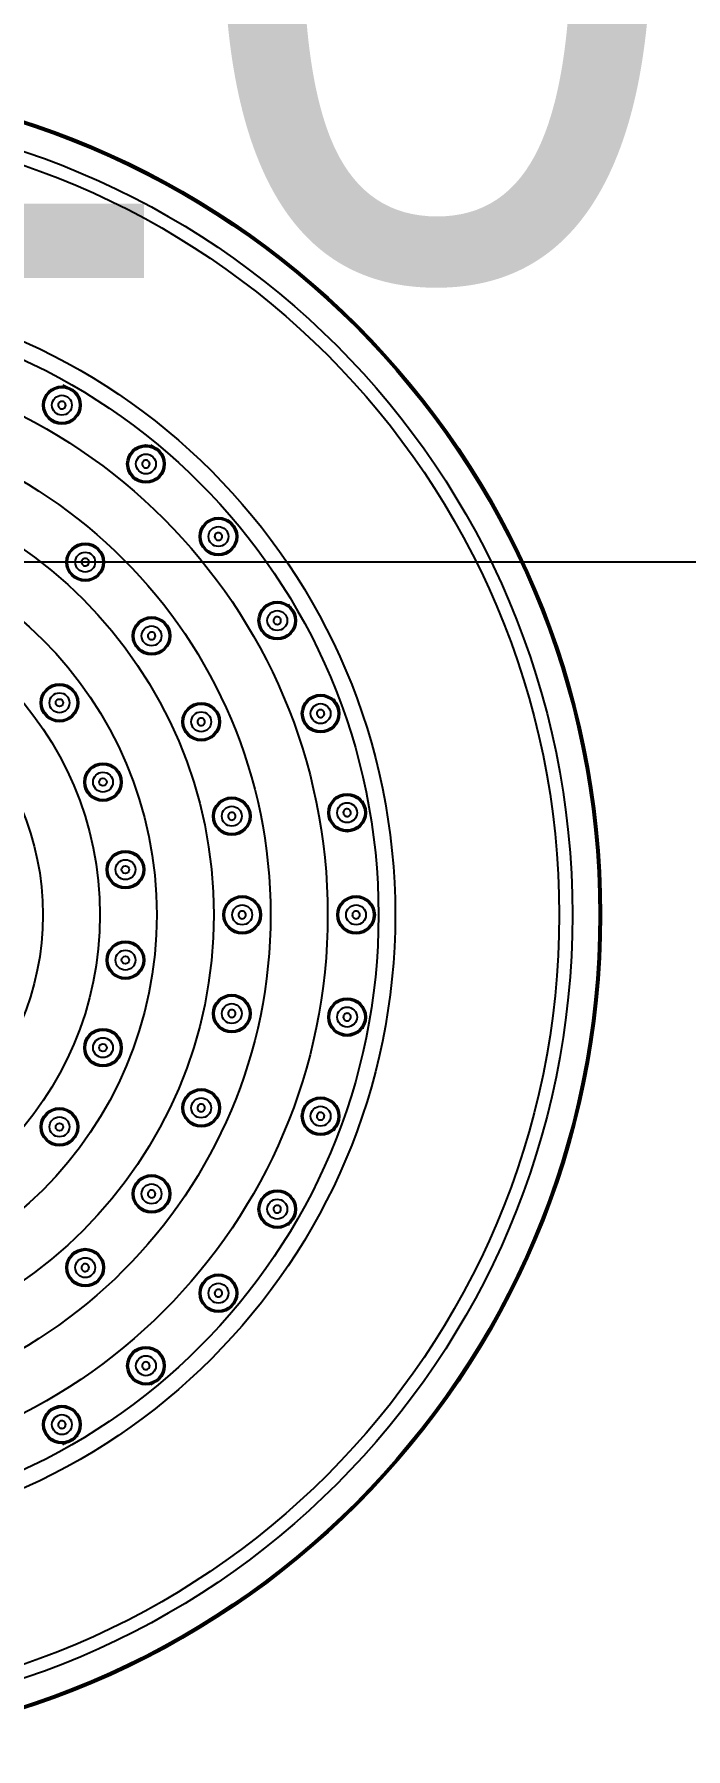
# Model space of a CAD drawing. Header units: millimetres. Extents: x -551172 to 227904, y -3435 to 261611.
# Drawn here: x 145275.7 to 145361.6, y 90726 to 90951.8 of the extents above; entities that cross this region are included whole.
import ezdxf

# ---------------------------------------------------------------- set-up
doc = ezdxf.new("R2010")
doc.units = ezdxf.units.MM
doc.header["$LTSCALE"] = 100
doc.header["$PDMODE"] = 3
doc.layers.get('DEFPOINTS').update_dxf_attribs({"color": 248})
doc.layers.add('E-DIM(IN)', color=14, linetype='Continuous')
doc.layers.add('F-HAT', color=251, linetype='Continuous')
doc.styles.add('YOURNAME', font='HYWULM.TTF')
doc.dimstyles.new('YOURNAME-50', dxfattribs={"dimscale": 50, "dimtxt": 1.8, "dimasz": 0.9, "dimexe": 1, "dimexo": 3, "dimgap": 0.7, "dimtad": 1, "dimdec": 0, "dimzin": 0, "dimdsep": 46, "dimtxsty": 'YOURNAME', "dimblk": 'ARCHTICK', "dimcen": 0, "dimclrd": 1, "dimclre": 1, "dimclrt": 7, "dimadec": 0, "dimazin": 0, "dimtfac": 1, "dimtdec": 0, "dimtix": 1, "dimtmove": 2, "dimatfit": 3, "dimldrblk": 'ARCHTICK', "dimfxl": 0, "dimtolj": 1, "dimtzin": 0, "dimarcsym": 0})

# ---------------------------------------------------------------- blocks, each defined once
blk = doc.blocks.new('_ArchTick')
at = {"color": 0, "linetype": 'ByBlock', "const_width": 0.15}
blk.add_lwpolyline([(-0.5, -0.5), (0.5, 0.5)], dxfattribs=at)
blk = doc.blocks.new('*D283')
at = {"layer": 'DEFPOINTS', "color": 0}
for p in [(144720.63, 90882.25), (144720.63, 90882.25), (145740.63, 90882.25)]:
    blk.add_point(p, dxfattribs=at)
at = {"layer": 'E-DIM(IN)', "lineweight": -2}
for p, q in [((144720.63, 91032.25), (144720.63, 90932.25)), ((145740.63, 91032.25), (145740.63, 90932.25)), ((145740.63, 90882.25), (144720.63, 90882.25))]:
    blk.add_line(p, q, dxfattribs=at)
at = {"layer": 'E-DIM(IN)', "lineweight": -2, "xscale": 45, "yscale": 45, "zscale": 45, "rotation": 180}
blk.add_blockref('_ArchTick', (144720.63, 90882.25), dxfattribs=at)
at = {"layer": 'E-DIM(IN)', "lineweight": -2, "xscale": 45, "yscale": 45, "zscale": 45}
blk.add_blockref('_ArchTick', (145740.63, 90882.25), dxfattribs=at)
at = {"layer": 'E-DIM(IN)', "color": 7, "insert": (145230.63, 90964.04), "char_height": 90, "attachment_point": 5, "style": 'YOURNAME'}
blk.add_mtext('\\A1;1020', dxfattribs=at)

msp = doc.modelspace()

# ---------------------------------------------------------------- linework, layer by layer
at = {"layer": 'F-HAT'}
for p, q in [((145287.02, 90817.25), (145286.95, 90817.49)), ((145277.04, 90809.35), (145277.34, 90809.43)), ((145281.32, 90791.6), (145281.47, 90791.45)), ((145284.54, 90788.38), (145284.66, 90788.26))]:
    msp.add_line(p, q, dxfattribs=at)
for centre, radius in [((145240.63, 90835.83), 109.79), ((145240.63, 90835.83), 109.68), ((145240.63, 90835.83), 109.53), ((145240.63, 90835.83), 106.01), ((145240.63, 90835.83), 104.26), ((145240.63, 90835.83), 82.66), ((145240.63, 90835.83), 80.46), ((145240.63, 90835.83), 73.76), ((145279.38, 90902.94), 2.5), ((145279.38, 90902.94), 2.32), ((145279.38, 90902.94), 1.31), ((145240.63, 90835.83), 66.24), ((145290.45, 90895.2), 2.5), ((145290.45, 90895.2), 2.32), ((145290.45, 90895.2), 1.31), ((145240.63, 90835.83), 58.76), ((145240.63, 90835.83), 51.24), ((145300, 90885.64), 2.5), ((145300, 90885.64), 2.32), ((145300, 90885.64), 1.31), ((145282.45, 90882.27), 2.5), ((145282.45, 90882.27), 2.32), ((145282.45, 90882.27), 1.31), ((145240.63, 90835.83), 43.76), ((145307.75, 90874.58), 2.5), ((145291.19, 90872.56), 2.5), ((145291.19, 90872.56), 2.32), ((145307.75, 90874.58), 2.32), ((145307.75, 90874.58), 1.31), ((145291.19, 90872.56), 1.31), ((145240.63, 90835.83), 36.24), ((145279.06, 90863.75), 2.5), ((145279.06, 90863.75), 2.32), ((145279.06, 90863.75), 1.31), ((145279.06, 90863.75), 0.5), ((145297.73, 90861.25), 2.5), ((145297.73, 90861.25), 2.32), ((145313.46, 90862.33), 2.5), ((145313.46, 90862.33), 2.32), ((145313.46, 90862.33), 1.31), ((145297.73, 90861.25), 1.31), ((145284.79, 90853.31), 2.5), ((145284.79, 90853.31), 2.32), ((145284.79, 90853.31), 1.31), ((145284.79, 90853.31), 0.5), ((145301.76, 90848.82), 2.5), ((145301.76, 90848.82), 2.32), ((145301.76, 90848.82), 1.31), ((145316.95, 90849.28), 2.5), ((145316.95, 90849.28), 2.32), ((145316.95, 90849.28), 1.31), ((145287.75, 90841.78), 2.5), ((145287.75, 90841.78), 2.32), ((145287.75, 90841.78), 1.31), ((145287.75, 90841.78), 0.5), ((145303.13, 90835.83), 2.5), ((145303.13, 90835.83), 2.32), ((145303.13, 90835.83), 1.31), ((145318.13, 90835.83), 2.5), ((145318.13, 90835.83), 2.32), ((145318.13, 90835.83), 1.31), ((145287.75, 90829.87), 2.5), ((145287.75, 90829.87), 2.32), ((145287.75, 90829.87), 1.31), ((145287.75, 90829.87), 0.5), ((145301.76, 90822.83), 2.5), ((145301.76, 90822.83), 2.32), ((145301.76, 90822.83), 1.31), ((145316.95, 90822.37), 2.5), ((145316.95, 90822.37), 2.32), ((145316.95, 90822.37), 1.31), ((145284.79, 90818.34), 2.5), ((145284.79, 90818.34), 2.32), ((145284.79, 90818.34), 1.31), ((145284.79, 90818.34), 0.5), ((145297.73, 90810.41), 2.5), ((145297.73, 90810.41), 2.32), ((145297.73, 90810.41), 1.31), ((145313.46, 90809.32), 2.5), ((145313.46, 90809.32), 2.32), ((145279.06, 90807.91), 2.5), ((145279.06, 90807.91), 2.32), ((145313.46, 90809.32), 1.31), ((145279.06, 90807.91), 1.31), ((145279.06, 90807.91), 0.5), ((145291.19, 90799.09), 2.5), ((145291.19, 90799.09), 2.32), ((145291.19, 90799.09), 1.31), ((145307.75, 90797.08), 2.5), ((145307.75, 90797.08), 2.32), ((145307.75, 90797.08), 1.31), ((145282.45, 90789.38), 2.5), ((145282.45, 90789.38), 2.32), ((145282.45, 90789.38), 1.31), ((145300, 90786.01), 2.5), ((145300, 90786.01), 2.32), ((145300, 90786.01), 1.31), ((145290.45, 90776.46), 2.5), ((145290.45, 90776.46), 2.32), ((145290.45, 90776.46), 1.31), ((145279.38, 90768.71), 2.5), ((145279.38, 90768.71), 2.32), ((145279.38, 90768.71), 1.31)]:
    msp.add_circle(centre, radius, dxfattribs=at)
for start, end in [(59.2118, 60.8674), (49.3828, 50.7709), (39.2273, 40.6163), (30.0033, 30.7866), (19.9989, 20.8672), (9.2872, 10.8366), (359.3197, 0.6798), (349.1614, 350.7115), (339.1308, 340.0011), (329.2118, 329.9967), (319.3828, 320.7709), (309.2273, 310.6163), (299.1305, 300.7866)]:
    msp.add_arc((145240.63, 90835.83), 79.87, start, end, dxfattribs=at)
for points, knots in [([(145279.63, 90903.38), (145279.56, 90903.41), (145279.42, 90903.46), (145279.19, 90903.42), (145279, 90903.29), (145278.89, 90903.1), (145278.87, 90902.87), (145278.95, 90902.65), (145279.07, 90902.55), (145279.13, 90902.51)], [0, 0, 0, 0, 0.222134, 0.444291, 0.666477, 0.888675, 1.110861, 1.333018, 1.555152, 1.555152, 1.555152, 1.555152]), ([(145279.13, 90902.51), (145279.19, 90902.47), (145279.34, 90902.43), (145279.57, 90902.46), (145279.76, 90902.59), (145279.87, 90902.79), (145279.89, 90903.02), (145279.81, 90903.23), (145279.69, 90903.34), (145279.63, 90903.38)], [0, 0, 0, 0, 0.222133, 0.444289, 0.666476, 0.888675, 1.110862, 1.333019, 1.555152, 1.555152, 1.555152, 1.555152]), ([(145290.77, 90895.58), (145290.71, 90895.62), (145290.57, 90895.7), (145290.34, 90895.7), (145290.13, 90895.61), (145289.99, 90895.43), (145289.93, 90895.21), (145289.97, 90894.98), (145290.07, 90894.86), (145290.12, 90894.81)], [0, 0, 0, 0, 0.222134, 0.444291, 0.666477, 0.888675, 1.110861, 1.333018, 1.555152, 1.555152, 1.555152, 1.555152]), ([(145290.12, 90894.81), (145290.18, 90894.76), (145290.32, 90894.69), (145290.55, 90894.69), (145290.76, 90894.78), (145290.9, 90894.96), (145290.96, 90895.18), (145290.92, 90895.41), (145290.82, 90895.53), (145290.77, 90895.58)], [0, 0, 0, 0, 0.222133, 0.444289, 0.666476, 0.888675, 1.110862, 1.333019, 1.555152, 1.555152, 1.555152, 1.555152]), ([(145300.38, 90885.96), (145300.33, 90886.02), (145300.21, 90886.11), (145299.98, 90886.16), (145299.76, 90886.1), (145299.59, 90885.95), (145299.49, 90885.74), (145299.5, 90885.52), (145299.57, 90885.38), (145299.61, 90885.32)], [0, 0, 0, 0, 0.222134, 0.444291, 0.666477, 0.888675, 1.110861, 1.333018, 1.555152, 1.555152, 1.555152, 1.555152]), ([(145299.61, 90885.32), (145299.66, 90885.26), (145299.78, 90885.17), (145300.01, 90885.13), (145300.23, 90885.18), (145300.41, 90885.33), (145300.5, 90885.54), (145300.5, 90885.77), (145300.43, 90885.91), (145300.38, 90885.96)], [0, 0, 0, 0, 0.222133, 0.444289, 0.666476, 0.888675, 1.110862, 1.333019, 1.555152, 1.555152, 1.555152, 1.555152]), ([(145282.78, 90882.64), (145282.73, 90882.69), (145282.59, 90882.77), (145282.37, 90882.78), (145282.15, 90882.7), (145282, 90882.52), (145281.93, 90882.3), (145281.97, 90882.08), (145282.06, 90881.95), (145282.12, 90881.9)], [0, 0, 0, 0, 0.222339, 0.444684, 0.667037, 0.889392, 1.111744, 1.334089, 1.556428, 1.556428, 1.556428, 1.556428]), ([(145282.12, 90881.9), (145282.17, 90881.85), (145282.3, 90881.78), (145282.53, 90881.76), (145282.75, 90881.85), (145282.9, 90882.02), (145282.97, 90882.24), (145282.93, 90882.47), (145282.84, 90882.59), (145282.78, 90882.64)], [0, 0, 0, 0, 0.222339, 0.444684, 0.667036, 0.889392, 1.111744, 1.334089, 1.556428, 1.556428, 1.556428, 1.556428]), ([(145308.18, 90874.83), (145308.14, 90874.89), (145308.04, 90875), (145307.82, 90875.09), (145307.59, 90875.07), (145307.39, 90874.96), (145307.27, 90874.77), (145307.23, 90874.54), (145307.28, 90874.39), (145307.31, 90874.33)], [0, 0, 0, 0, 0.222134, 0.444291, 0.666477, 0.888675, 1.110861, 1.333018, 1.555152, 1.555152, 1.555152, 1.555152]), ([(145307.31, 90874.33), (145307.35, 90874.26), (145307.45, 90874.15), (145307.67, 90874.07), (145307.9, 90874.08), (145308.1, 90874.2), (145308.23, 90874.39), (145308.26, 90874.61), (145308.21, 90874.76), (145308.18, 90874.83)], [0, 0, 0, 0, 0.222133, 0.444289, 0.666476, 0.888675, 1.110862, 1.333019, 1.555152, 1.555152, 1.555152, 1.555152]), ([(145291.6, 90872.86), (145291.55, 90872.92), (145291.44, 90873.02), (145291.22, 90873.08), (145290.99, 90873.04), (145290.8, 90872.9), (145290.69, 90872.7), (145290.68, 90872.47), (145290.74, 90872.33), (145290.79, 90872.27)], [0, 0, 0, 0, 0.222339, 0.444684, 0.667037, 0.889392, 1.111744, 1.334089, 1.556428, 1.556428, 1.556428, 1.556428]), ([(145290.79, 90872.27), (145290.83, 90872.21), (145290.95, 90872.11), (145291.17, 90872.05), (145291.4, 90872.09), (145291.58, 90872.22), (145291.69, 90872.43), (145291.7, 90872.66), (145291.64, 90872.8), (145291.6, 90872.86)], [0, 0, 0, 0, 0.222339, 0.444684, 0.667036, 0.889392, 1.111744, 1.334089, 1.556428, 1.556428, 1.556428, 1.556428]), ([(145298.18, 90861.45), (145298.15, 90861.52), (145298.06, 90861.64), (145297.86, 90861.75), (145297.63, 90861.75), (145297.42, 90861.66), (145297.27, 90861.49), (145297.21, 90861.26), (145297.24, 90861.11), (145297.27, 90861.04)], [0, 0, 0, 0, 0.222339, 0.444684, 0.667037, 0.889392, 1.111744, 1.334089, 1.556428, 1.556428, 1.556428, 1.556428]), ([(145297.27, 90861.04), (145297.3, 90860.98), (145297.39, 90860.85), (145297.6, 90860.75), (145297.83, 90860.74), (145298.04, 90860.83), (145298.18, 90861.01), (145298.24, 90861.23), (145298.21, 90861.38), (145298.18, 90861.45)], [0, 0, 0, 0, 0.222339, 0.444684, 0.667036, 0.889392, 1.111744, 1.334089, 1.556428, 1.556428, 1.556428, 1.556428]), ([(145313.92, 90862.5), (145313.9, 90862.57), (145313.82, 90862.7), (145313.62, 90862.82), (145313.39, 90862.85), (145313.17, 90862.77), (145313.01, 90862.6), (145312.94, 90862.38), (145312.96, 90862.23), (145312.99, 90862.16)], [0, 0, 0, 0, 0.222134, 0.444291, 0.666477, 0.888675, 1.110861, 1.333018, 1.555152, 1.555152, 1.555152, 1.555152]), ([(145312.99, 90862.16), (145313.01, 90862.09), (145313.09, 90861.96), (145313.29, 90861.84), (145313.52, 90861.82), (145313.73, 90861.9), (145313.9, 90862.06), (145313.97, 90862.28), (145313.95, 90862.43), (145313.92, 90862.5)], [0, 0, 0, 0, 0.222133, 0.444289, 0.666476, 0.888675, 1.110862, 1.333019, 1.555152, 1.555152, 1.555152, 1.555152]), ([(145302.25, 90848.93), (145302.24, 90849), (145302.17, 90849.14), (145301.99, 90849.28), (145301.77, 90849.34), (145301.55, 90849.29), (145301.36, 90849.15), (145301.26, 90848.94), (145301.26, 90848.79), (145301.27, 90848.72)], [0, 0, 0, 0, 0.222339, 0.444684, 0.667037, 0.889392, 1.111744, 1.334089, 1.556428, 1.556428, 1.556428, 1.556428]), ([(145301.27, 90848.72), (145301.29, 90848.65), (145301.35, 90848.51), (145301.53, 90848.36), (145301.76, 90848.3), (145301.98, 90848.35), (145302.16, 90848.49), (145302.27, 90848.7), (145302.27, 90848.85), (145302.25, 90848.93)], [0, 0, 0, 0, 0.222339, 0.444684, 0.667036, 0.889392, 1.111744, 1.334089, 1.556428, 1.556428, 1.556428, 1.556428]), ([(145317.44, 90849.37), (145317.43, 90849.44), (145317.37, 90849.59), (145317.2, 90849.74), (145316.98, 90849.8), (145316.75, 90849.76), (145316.56, 90849.63), (145316.45, 90849.42), (145316.45, 90849.27), (145316.46, 90849.2)], [0, 0, 0, 0, 0.222134, 0.444291, 0.666477, 0.888675, 1.110861, 1.333018, 1.555152, 1.555152, 1.555152, 1.555152]), ([(145316.46, 90849.2), (145316.47, 90849.12), (145316.53, 90848.98), (145316.7, 90848.83), (145316.93, 90848.77), (145317.15, 90848.81), (145317.34, 90848.94), (145317.45, 90849.14), (145317.46, 90849.3), (145317.44, 90849.37)], [0, 0, 0, 0, 0.222133, 0.444289, 0.666476, 0.888675, 1.110862, 1.333019, 1.555152, 1.555152, 1.555152, 1.555152]), ([(145303.63, 90835.83), (145303.63, 90835.9), (145303.59, 90836.05), (145303.45, 90836.23), (145303.24, 90836.33), (145303.01, 90836.33), (145302.81, 90836.23), (145302.66, 90836.05), (145302.63, 90835.9), (145302.63, 90835.83)], [0, 0, 0, 0, 0.222339, 0.444684, 0.667037, 0.889392, 1.111744, 1.334089, 1.556428, 1.556428, 1.556428, 1.556428]), ([(145302.63, 90835.83), (145302.63, 90835.75), (145302.66, 90835.6), (145302.81, 90835.42), (145303.01, 90835.32), (145303.24, 90835.32), (145303.45, 90835.42), (145303.59, 90835.6), (145303.63, 90835.75), (145303.63, 90835.83)], [0, 0, 0, 0, 0.222339, 0.444684, 0.667036, 0.889392, 1.111744, 1.334089, 1.556428, 1.556428, 1.556428, 1.556428]), ([(145318.63, 90835.83), (145318.63, 90835.9), (145318.59, 90836.05), (145318.45, 90836.23), (145318.24, 90836.33), (145318.01, 90836.33), (145317.81, 90836.23), (145317.66, 90836.05), (145317.63, 90835.9), (145317.63, 90835.83)], [0, 0, 0, 0, 0.222134, 0.444291, 0.666477, 0.888675, 1.110861, 1.333018, 1.555152, 1.555152, 1.555152, 1.555152]), ([(145317.63, 90835.83), (145317.63, 90835.75), (145317.66, 90835.6), (145317.81, 90835.42), (145318.01, 90835.32), (145318.24, 90835.32), (145318.45, 90835.42), (145318.59, 90835.6), (145318.63, 90835.75), (145318.63, 90835.83)], [0, 0, 0, 0, 0.222133, 0.444289, 0.666476, 0.888675, 1.110862, 1.333019, 1.555152, 1.555152, 1.555152, 1.555152]), ([(145301.27, 90822.94), (145301.26, 90822.86), (145301.26, 90822.71), (145301.36, 90822.5), (145301.55, 90822.36), (145301.77, 90822.32), (145301.99, 90822.37), (145302.17, 90822.52), (145302.24, 90822.66), (145302.25, 90822.73)], [0, 0, 0, 0, 0.222339, 0.444684, 0.667036, 0.889392, 1.111744, 1.334089, 1.556428, 1.556428, 1.556428, 1.556428]), ([(145302.25, 90822.73), (145302.27, 90822.8), (145302.27, 90822.96), (145302.16, 90823.16), (145301.98, 90823.3), (145301.76, 90823.35), (145301.53, 90823.29), (145301.35, 90823.15), (145301.29, 90823.01), (145301.27, 90822.94)], [0, 0, 0, 0, 0.222339, 0.444684, 0.667037, 0.889392, 1.111744, 1.334089, 1.556428, 1.556428, 1.556428, 1.556428]), ([(145317.44, 90822.28), (145317.46, 90822.36), (145317.45, 90822.51), (145317.34, 90822.71), (145317.15, 90822.85), (145316.93, 90822.88), (145316.7, 90822.82), (145316.53, 90822.67), (145316.47, 90822.53), (145316.46, 90822.46)], [0, 0, 0, 0, 0.222134, 0.444291, 0.666477, 0.888675, 1.110861, 1.333018, 1.555152, 1.555152, 1.555152, 1.555152]), ([(145316.46, 90822.46), (145316.45, 90822.38), (145316.45, 90822.23), (145316.56, 90822.03), (145316.75, 90821.89), (145316.98, 90821.85), (145317.2, 90821.92), (145317.37, 90822.07), (145317.43, 90822.21), (145317.44, 90822.28)], [0, 0, 0, 0, 0.222133, 0.444289, 0.666476, 0.888675, 1.110862, 1.333019, 1.555152, 1.555152, 1.555152, 1.555152]), ([(145297.27, 90810.61), (145297.24, 90810.54), (145297.21, 90810.39), (145297.27, 90810.17), (145297.42, 90809.99), (145297.63, 90809.9), (145297.86, 90809.91), (145298.06, 90810.01), (145298.15, 90810.14), (145298.18, 90810.2)], [0, 0, 0, 0, 0.222339, 0.444684, 0.667036, 0.889392, 1.111744, 1.334089, 1.556428, 1.556428, 1.556428, 1.556428]), ([(145298.18, 90810.2), (145298.21, 90810.27), (145298.24, 90810.42), (145298.18, 90810.64), (145298.04, 90810.82), (145297.83, 90810.91), (145297.6, 90810.91), (145297.39, 90810.8), (145297.3, 90810.68), (145297.27, 90810.61)], [0, 0, 0, 0, 0.222339, 0.444684, 0.667037, 0.889392, 1.111744, 1.334089, 1.556428, 1.556428, 1.556428, 1.556428]), ([(145312.99, 90809.49), (145312.96, 90809.42), (145312.94, 90809.27), (145313.01, 90809.05), (145313.17, 90808.89), (145313.39, 90808.81), (145313.62, 90808.83), (145313.82, 90808.95), (145313.9, 90809.08), (145313.92, 90809.15)], [0, 0, 0, 0, 0.222133, 0.444289, 0.666476, 0.888675, 1.110862, 1.333019, 1.555152, 1.555152, 1.555152, 1.555152]), ([(145313.92, 90809.15), (145313.95, 90809.22), (145313.97, 90809.37), (145313.9, 90809.59), (145313.73, 90809.75), (145313.52, 90809.83), (145313.29, 90809.81), (145313.09, 90809.69), (145313.01, 90809.56), (145312.99, 90809.49)], [0, 0, 0, 0, 0.222134, 0.444291, 0.666477, 0.888675, 1.110861, 1.333018, 1.555152, 1.555152, 1.555152, 1.555152]), ([(145290.79, 90799.38), (145290.74, 90799.32), (145290.68, 90799.18), (145290.69, 90798.95), (145290.8, 90798.75), (145290.99, 90798.62), (145291.22, 90798.57), (145291.44, 90798.64), (145291.55, 90798.74), (145291.6, 90798.8)], [0, 0, 0, 0, 0.222339, 0.444684, 0.667036, 0.889392, 1.111744, 1.334089, 1.556428, 1.556428, 1.556428, 1.556428]), ([(145291.6, 90798.8), (145291.64, 90798.86), (145291.7, 90799), (145291.69, 90799.23), (145291.58, 90799.43), (145291.4, 90799.57), (145291.17, 90799.61), (145290.95, 90799.55), (145290.83, 90799.44), (145290.79, 90799.38)], [0, 0, 0, 0, 0.222339, 0.444684, 0.667037, 0.889392, 1.111744, 1.334089, 1.556428, 1.556428, 1.556428, 1.556428]), ([(145307.31, 90797.33), (145307.28, 90797.26), (145307.23, 90797.12), (145307.27, 90796.89), (145307.39, 90796.7), (145307.59, 90796.58), (145307.82, 90796.57), (145308.04, 90796.65), (145308.14, 90796.76), (145308.18, 90796.83)], [0, 0, 0, 0, 0.222133, 0.444289, 0.666476, 0.888675, 1.110862, 1.333019, 1.555152, 1.555152, 1.555152, 1.555152]), ([(145308.18, 90796.83), (145308.21, 90796.89), (145308.26, 90797.04), (145308.23, 90797.27), (145308.1, 90797.46), (145307.9, 90797.57), (145307.67, 90797.59), (145307.45, 90797.5), (145307.35, 90797.39), (145307.31, 90797.33)], [0, 0, 0, 0, 0.222134, 0.444291, 0.666477, 0.888675, 1.110861, 1.333018, 1.555152, 1.555152, 1.555152, 1.555152]), ([(145282.12, 90789.75), (145282.06, 90789.7), (145281.97, 90789.58), (145281.93, 90789.35), (145282, 90789.13), (145282.15, 90788.96), (145282.37, 90788.87), (145282.59, 90788.88), (145282.73, 90788.96), (145282.78, 90789.01)], [0, 0, 0, 0, 0.222339, 0.444684, 0.667036, 0.889392, 1.111744, 1.334089, 1.556428, 1.556428, 1.556428, 1.556428]), ([(145282.78, 90789.01), (145282.84, 90789.06), (145282.93, 90789.18), (145282.97, 90789.41), (145282.9, 90789.63), (145282.75, 90789.8), (145282.53, 90789.89), (145282.3, 90789.88), (145282.17, 90789.8), (145282.12, 90789.75)], [0, 0, 0, 0, 0.222339, 0.444684, 0.667037, 0.889392, 1.111744, 1.334089, 1.556428, 1.556428, 1.556428, 1.556428]), ([(145299.61, 90786.33), (145299.57, 90786.28), (145299.5, 90786.14), (145299.49, 90785.91), (145299.59, 90785.7), (145299.76, 90785.55), (145299.98, 90785.5), (145300.21, 90785.54), (145300.33, 90785.63), (145300.38, 90785.69)], [0, 0, 0, 0, 0.222133, 0.444289, 0.666476, 0.888675, 1.110862, 1.333019, 1.555152, 1.555152, 1.555152, 1.555152]), ([(145300.38, 90785.69), (145300.43, 90785.75), (145300.5, 90785.88), (145300.5, 90786.11), (145300.41, 90786.32), (145300.23, 90786.47), (145300.01, 90786.53), (145299.78, 90786.48), (145299.66, 90786.39), (145299.61, 90786.33)], [0, 0, 0, 0, 0.222134, 0.444291, 0.666477, 0.888675, 1.110861, 1.333018, 1.555152, 1.555152, 1.555152, 1.555152]), ([(145290.12, 90776.84), (145290.07, 90776.79), (145289.97, 90776.67), (145289.93, 90776.45), (145289.99, 90776.22), (145290.13, 90776.05), (145290.34, 90775.95), (145290.57, 90775.96), (145290.71, 90776.03), (145290.77, 90776.08)], [0, 0, 0, 0, 0.222133, 0.444289, 0.666476, 0.888675, 1.110862, 1.333019, 1.555152, 1.555152, 1.555152, 1.555152]), ([(145290.77, 90776.08), (145290.82, 90776.12), (145290.92, 90776.25), (145290.96, 90776.47), (145290.9, 90776.69), (145290.76, 90776.87), (145290.55, 90776.97), (145290.32, 90776.96), (145290.18, 90776.89), (145290.12, 90776.84)], [0, 0, 0, 0, 0.222134, 0.444291, 0.666477, 0.888675, 1.110861, 1.333018, 1.555152, 1.555152, 1.555152, 1.555152]), ([(145279.13, 90769.14), (145279.07, 90769.11), (145278.95, 90769), (145278.87, 90768.79), (145278.89, 90768.56), (145279, 90768.36), (145279.19, 90768.23), (145279.42, 90768.2), (145279.56, 90768.24), (145279.63, 90768.28)], [0, 0, 0, 0, 0.222133, 0.444289, 0.666476, 0.888675, 1.110862, 1.333019, 1.555152, 1.555152, 1.555152, 1.555152]), ([(145279.63, 90768.28), (145279.69, 90768.32), (145279.81, 90768.42), (145279.89, 90768.63), (145279.87, 90768.86), (145279.76, 90769.06), (145279.57, 90769.19), (145279.34, 90769.23), (145279.19, 90769.18), (145279.13, 90769.14)], [0, 0, 0, 0, 0.222134, 0.444291, 0.666477, 0.888675, 1.110861, 1.333018, 1.555152, 1.555152, 1.555152, 1.555152])]:
    msp.add_open_spline(points, degree=3, knots=knots, dxfattribs=at)

# ---------------------------------------------------------------- dimensions: what is measured, and where the dimension line sits
at = {"layer": 'E-DIM(IN)'}
dim = msp.add_linear_dim(base=(144720.63, 90882.25), p1=(145740.63, 90882.25), p2=(144720.63, 90882.25), dimstyle='YOURNAME-50', override={"dimclrd": 256, "dimclre": 256}, dxfattribs=at)
dim.commit()
dim.dimension.update_dxf_attribs({"geometry": '*D283', "text_midpoint": (145230.63, 90964.04)})

doc.saveas('drawing.dxf')
